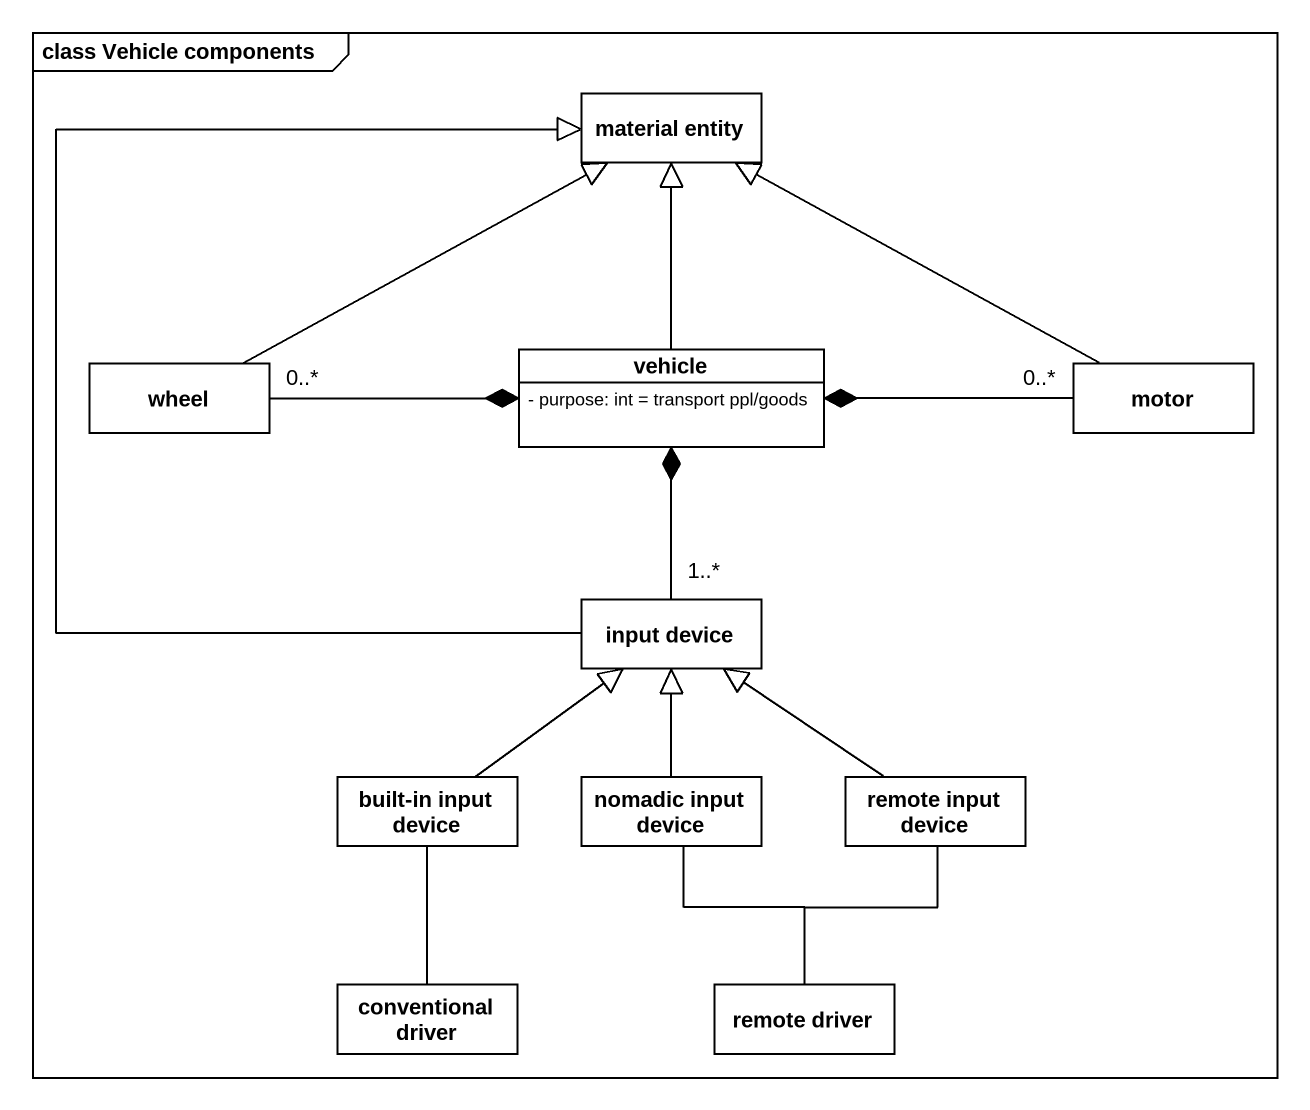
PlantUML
@startuml
mainframe class Vehicle components
hide circle
hide empty members
skinparam classAttributeIconSize 0
class "material entity" as material_entity
class wheel
class vehicle {
  - purpose: int = transport ppl/goods
}
class motor
class "input device" as input_device
class "built-in input device" as built_in_input_device
class "nomadic input device" as nomadic_input_device
class "remote input device" as remote_input_device
class "conventional driver" as conventional_driver
class "remote driver" as remote_driver
wheel -right-|> material_entity
wheel "0..*" -right-* vehicle
vehicle -up-|> material_entity
motor -left-|> material_entity
motor "0..*" -left-* vehicle
input_device -up-|> material_entity
input_device "1..*" -up-* vehicle
built_in_input_device -up-|> input_device
nomadic_input_device -up-|> input_device
remote_input_device -up-|> input_device
conventional_driver -up- built_in_input_device
remote_driver -up- nomadic_input_device
remote_driver -up- remote_input_device
@enduml
